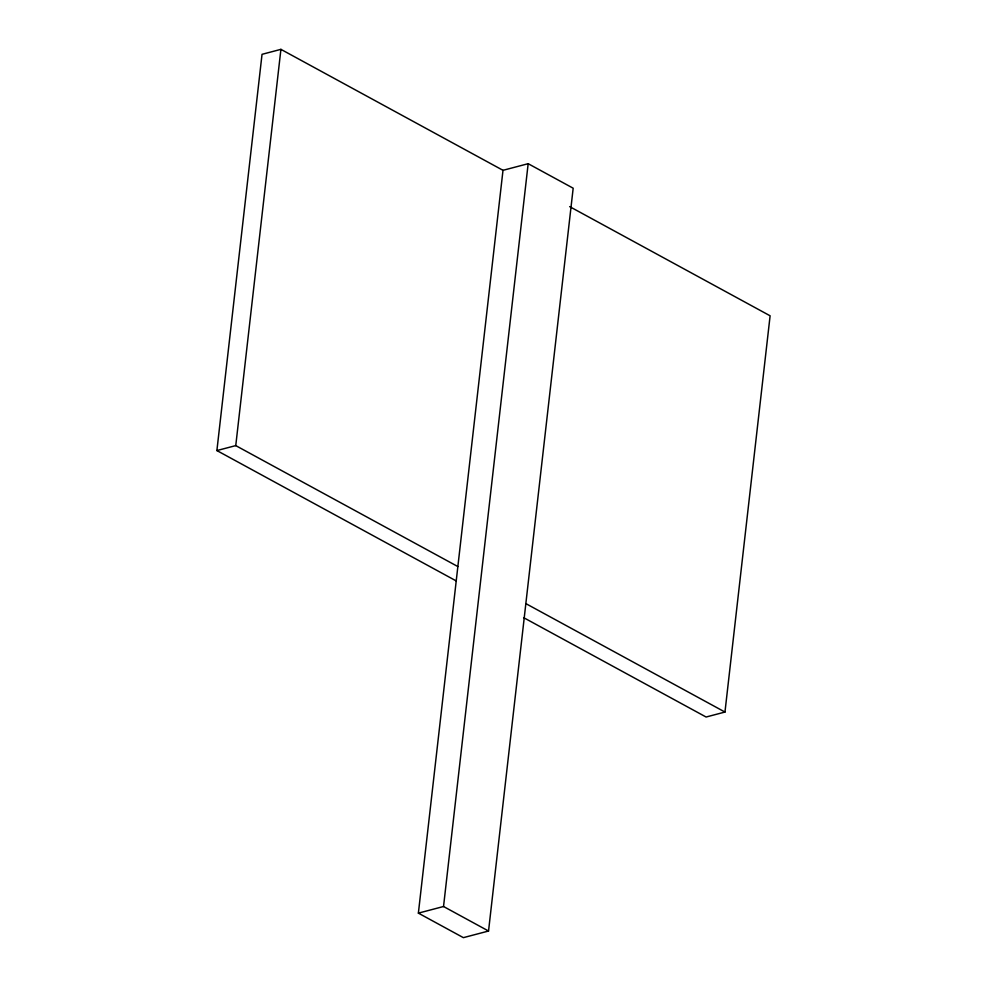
<?xml version="1.0" encoding="UTF-8"?>
<svg xmlns="http://www.w3.org/2000/svg" width="987" height="987" viewBox="0 0 987 987"><rect width="100%" height="100%" fill="white"/><g stroke="black" fill="none" stroke-linecap="round" stroke-linejoin="round"><path stroke-width="1.48" d="M456.08 580.849L216.893 450.565L262.036 54.322L280.913 49.35L503 170.319L528.168 163.694L573.176 188.209L488.54 931.025L463.384 937.65L418.377 913.135L503 170.319M457.857 566.563L235.757 445.606L280.913 49.35M488.54 931.025L443.533 906.51L528.168 163.694M523.653 617.652L706.087 717.018L724.964 712.046L770.107 315.803L569.684 206.628M216.893 450.565L235.757 445.606M418.377 913.135L443.533 906.51M525.886 603.625L724.964 712.046"/></g></svg>
